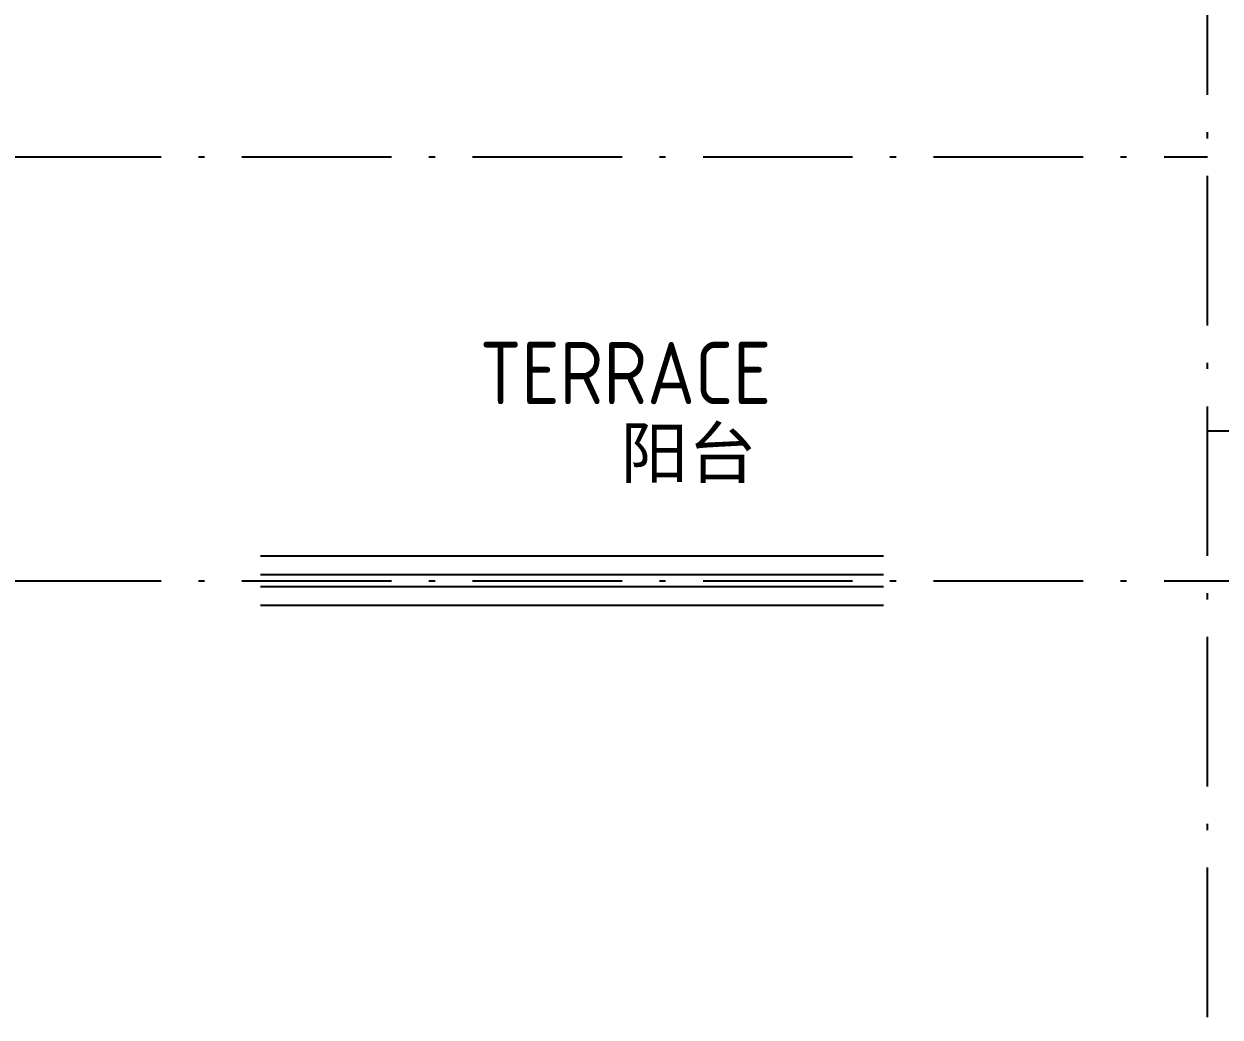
# Model space of a CAD drawing. Extents: x 3694 to 117786, y 20013 to 108631.
# Drawn here: x 37330 to 42130, y 78753 to 82737 of the extents above; entities that cross this region are included whole.
import ezdxf

# ---------------------------------------------------------------- set-up
doc = ezdxf.new("R2010")
doc.units = 0
doc.header["$LTSCALE"] = 1000
doc.header["$MEASUREMENT"] = 0
doc.linetypes.add('ACAD_ISO04W100', pattern=[30, 24, -3, 0, -3])
doc.linetypes.add('ACAD_ISO10W100', pattern=[18.5, 12, -3, 0.5, -3])
for name, color, linetype in [('DOTE', 1, 'ACAD_ISO04W100'), ('PUB_TEXT', 7, 'Continuous'), ('栏杆', 24, 'Continuous')]:
    doc.layers.add(name, color=color, linetype=linetype)
doc.styles.get("Standard").update_dxf_attribs({"font": 'gbenor.shx', "bigfont": 'gbcbig.shx'})

msp = doc.modelspace()

# ---------------------------------------------------------------- linework, layer by layer
at = {"layer": 'DOTE', "linetype": 'ACAD_ISO10W100', "ltscale": 0.05}
for p, q in [((42079.8, 78753.1), (42079.8, 88003.7)), ((37279.8, 82203.7), (42079.8, 82203.7)), ((49067.6, 81103.7), (42079.8, 81103.7)), ((37279.8, 80503.7), (48886.5, 80503.7))]:
    msp.add_line(p, q, dxfattribs=at)
at = {"layer": '栏杆'}
for p, q in [((38279, 80603.7), (40779.8, 80603.7, 0)), ((38279, 80528.7), (40779.8, 80528.7, 0)), ((40779.8, 80478.7, 0), (38279, 80478.7)), ((40779.8, 80403.7, 0), (38279, 80403.7))]:
    msp.add_line(p, q, dxfattribs=at)

# ---------------------------------------------------------------- texts
at = {"layer": 'PUB_TEXT'}
msp.add_text('TERRACE', height=250, dxfattribs=at).set_placement((39158.6, 81212.1, 0))
at = {"layer": 'PUB_TEXT', "insert": (39723.4, 81116.7, 0), "char_height": 200, "width": 4105.676, "attachment_point": 1}
msp.add_mtext('{\\fSimSun|b0|i0|c134|p2;阳台}', dxfattribs=at)

doc.saveas('drawing.dxf')
